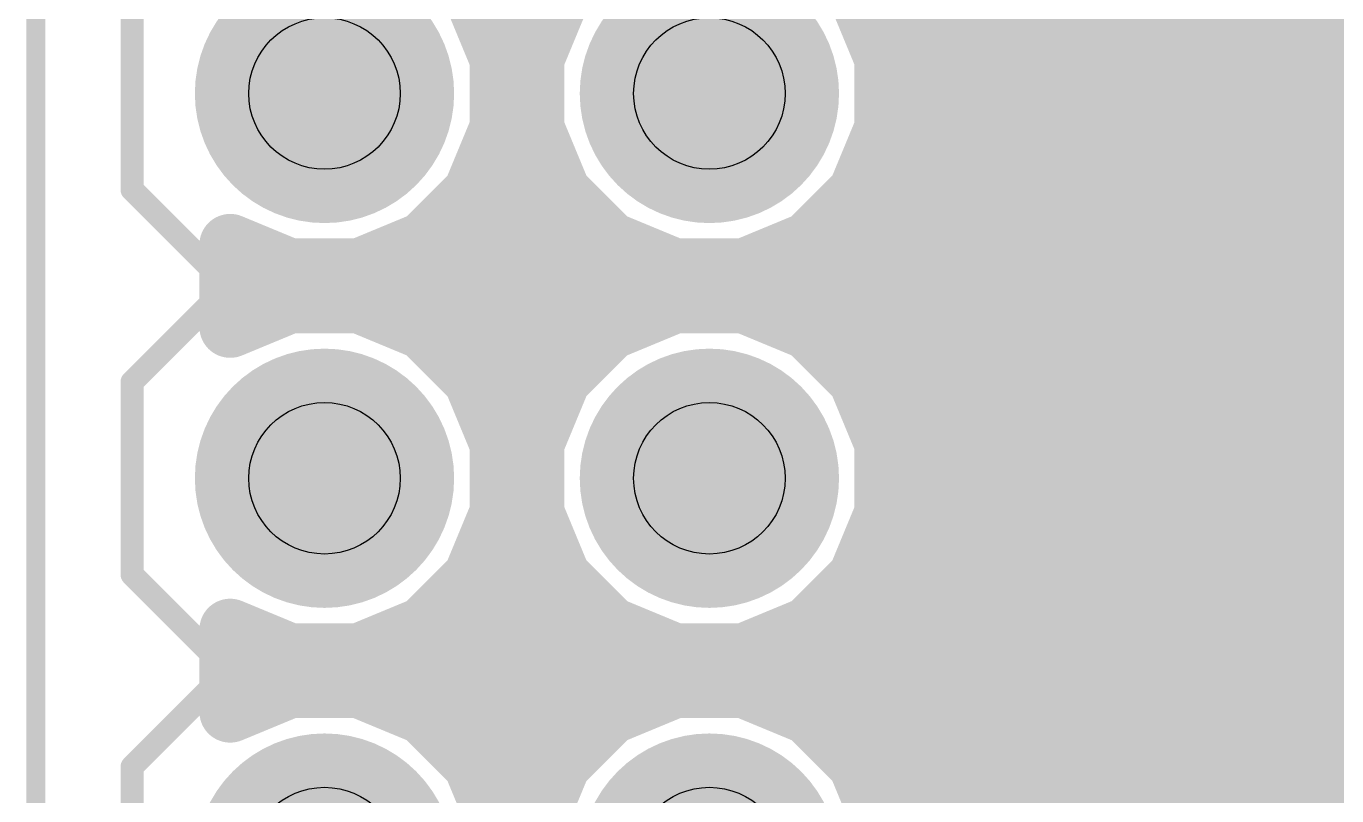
# Model space of a CAD drawing. Extents: x -0.1 to 54.7, y 0 to 86.4.
# Drawn here: x -0.06 to 8.59, y 32.19 to 37.27 of the extents above; entities that cross this region are included whole.
import ezdxf

# ---------------------------------------------------------------- set-up
doc = ezdxf.new("R2010")
doc.units = 0
for name, color, linetype in [('1', 22, 'CONTINUOUS'), ('16', 175, 'CONTINUOUS'), ('17', 82, 'CONTINUOUS'), ('20', 7, 'CONTINUOUS'), ('21', 253, 'CONTINUOUS'), ('29', 253, 'CONTINUOUS'), ('30', 253, 'CONTINUOUS'), ('44', 253, 'CONTINUOUS'), ('51', 253, 'CONTINUOUS')]:
    doc.layers.add(name, color=color, linetype=linetype)

# ---------------------------------------------------------------- blocks, each defined once
blk = doc.blocks.new('RECT')
blk.add_solid([(-0.5, -0.5), (0.5, -0.5), (-0.5, 0.5), (0.5, 0.5)])
blk = doc.blocks.new('ROUNDP')
at = {"const_width": 0.5}
blk.add_lwpolyline([(0, -0.25, 1), (0, 0.25, 1), (0, -0.25)], format="xyb", dxfattribs=at)

msp = doc.modelspace()

# ---------------------------------------------------------------- linework, layer by layer
at = {"layer": '1', "const_width": 0.4064}
for points in [[(3.0654, 37.0608), (2.8887, 37.4873)], [(3.4613, 37.4873), (3.2846, 37.0608)], [(5.6054, 37.0608), (5.4287, 37.4873)], [(2.9295, 37.3888), (3.4205, 37.3888)], [(5.4695, 37.3888), (15.4686, 37.3888)], [(3.0654, 36.5992), (3.0654, 37.0608)], [(3.2846, 37.0608), (3.2846, 36.5992)], [(5.6054, 36.5992), (5.6054, 37.0608)], [(3.0654, 36.9824), (3.2846, 36.9824)], [(5.6054, 36.9824), (15.4686, 36.9824)], [(2.8887, 36.1727), (3.0654, 36.5992)], [(3.0558, 36.576), (3.2942, 36.576)], [(3.2846, 36.5992), (3.4613, 36.1727)], [(5.4287, 36.1727), (5.6054, 36.5992)], [(5.5958, 36.576), (15.4686, 36.576)], [(2.5623, 35.8463), (2.8887, 36.1727)], [(2.8857, 36.1696), (3.4643, 36.1696)], [(3.4613, 36.1727), (3.7877, 35.8463)], [(5.1023, 35.8463), (5.4287, 36.1727)], [(5.4257, 36.1696), (15.4686, 36.1696)], [(1.2827, 35.2882), (1.2827, 35.8318)], [(1.2827, 35.8318), (1.6742, 35.6696)], [(2.1358, 35.6696), (2.5623, 35.8463)], [(3.7877, 35.8463), (4.2142, 35.6696)], [(4.6758, 35.6696), (5.1023, 35.8463)], [(1.2827, 35.7632), (1.4482, 35.7632)], [(2.3618, 35.7632), (3.9882, 35.7632)], [(4.9018, 35.7632), (15.4686, 35.7632)], [(1.6742, 35.6696), (2.1358, 35.6696)], [(4.2142, 35.6696), (4.6758, 35.6696)], [(1.6742, 35.4504), (1.2827, 35.2882)], [(2.1358, 35.4504), (1.6742, 35.4504)], [(2.5623, 35.2737), (2.1358, 35.4504)], [(4.2142, 35.4504), (3.7877, 35.2737)], [(4.6758, 35.4504), (4.2142, 35.4504)], [(5.1023, 35.2737), (4.6758, 35.4504)], [(1.2827, 35.3568), (1.4482, 35.3568)], [(2.3618, 35.3568), (3.9882, 35.3568)], [(4.9018, 35.3568), (15.4686, 35.3568)], [(2.8887, 34.9473), (2.5623, 35.2737)], [(3.7877, 35.2737), (3.4613, 34.9473)], [(5.4287, 34.9473), (5.1023, 35.2737)], [(2.8857, 34.9504), (3.4643, 34.9504)], [(3.0654, 34.5208), (2.8887, 34.9473)], [(3.4613, 34.9473), (3.2846, 34.5208)], [(5.4257, 34.9504), (15.4686, 34.9504)], [(5.6054, 34.5208), (5.4287, 34.9473)], [(3.0558, 34.544), (3.2942, 34.544)], [(3.0654, 34.0592), (3.0654, 34.5208)], [(3.2846, 34.5208), (3.2846, 34.0592)], [(5.5958, 34.544), (15.4686, 34.544)], [(5.6054, 34.0592), (5.6054, 34.5208)], [(3.0654, 34.1376), (3.2846, 34.1376)], [(5.6054, 34.1376), (15.4686, 34.1376)], [(2.8887, 33.6327), (3.0654, 34.0592)], [(3.2846, 34.0592), (3.4613, 33.6327)], [(5.4287, 33.6327), (5.6054, 34.0592)], [(2.9295, 33.7312), (3.4205, 33.7312)], [(5.4695, 33.7312), (15.4686, 33.7312)], [(2.5623, 33.3063), (2.8887, 33.6327)], [(3.4613, 33.6327), (3.7877, 33.3063)], [(5.1023, 33.3063), (5.4287, 33.6327)], [(1.2827, 32.7482), (1.2827, 33.2918)], [(1.2827, 33.2918), (1.6742, 33.1296)], [(2.1358, 33.1296), (2.5623, 33.3063)], [(2.5809, 33.3248), (3.7691, 33.3248)], [(3.7877, 33.3063), (4.2142, 33.1296)], [(4.6758, 33.1296), (5.1023, 33.3063)], [(5.1209, 33.3248), (15.4686, 33.3248)], [(1.6742, 33.1296), (2.1358, 33.1296)], [(4.2142, 33.1296), (4.6758, 33.1296)], [(1.2827, 32.9184), (15.4686, 32.9184)], [(1.6742, 32.9104), (1.2827, 32.7482)], [(2.1358, 32.9104), (1.6742, 32.9104)], [(2.5623, 32.7337), (2.1358, 32.9104)], [(4.2142, 32.9104), (3.7877, 32.7337)], [(4.6758, 32.9104), (4.2142, 32.9104)], [(5.1023, 32.7337), (4.6758, 32.9104)], [(2.8887, 32.4073), (2.5623, 32.7337)], [(3.7877, 32.7337), (3.4613, 32.4073)], [(5.4287, 32.4073), (5.1023, 32.7337)], [(2.7841, 32.512), (3.5659, 32.512)], [(5.3241, 32.512), (15.4686, 32.512)], [(3.0654, 31.9808), (2.8887, 32.4073)], [(3.4613, 32.4073), (3.2846, 31.9808)], [(5.6054, 31.9808), (5.4287, 32.4073)], [(3.0137, 32.1056), (3.3363, 32.1056)], [(5.5537, 32.1056), (15.4686, 32.1056)]]:
    msp.add_lwpolyline(points, dxfattribs=at)
at = {"layer": '1', "const_width": 0.2032}
for points in [[(2.9295, 37.4904, 1), (2.9295, 37.2872)], [(3.4205, 37.2872, 1), (3.4205, 37.4904)], [(5.4695, 37.4904, 1), (5.4695, 37.2872)], [(3.167, 37.0608, 1), (2.9638, 37.0608)], [(2.9715, 37.0219, 1), (3.1593, 37.0997)], [(3.3862, 37.0608, 1), (3.183, 37.0608)], [(3.1907, 37.0997, 1), (3.3785, 37.0219)], [(5.707, 37.0608, 1), (5.5038, 37.0608)], [(5.5115, 37.0219, 1), (5.6993, 37.0997)], [(3.0654, 37.084, 1), (3.0654, 36.8808)], [(3.2846, 36.8808, 1), (3.2846, 37.084)], [(5.6054, 37.084, 1), (5.6054, 36.8808)], [(3.0558, 36.6776, 1), (3.0558, 36.4744)], [(3.1593, 36.5603, 1), (2.9715, 36.6381)], [(3.3785, 36.6381, 1), (3.1907, 36.5603)], [(3.2942, 36.4744, 1), (3.2942, 36.6776)], [(5.5958, 36.6776, 1), (5.5958, 36.4744)], [(5.6993, 36.5603, 1), (5.5115, 36.6381)], [(2.9638, 36.5992, 1), (3.167, 36.5992)], [(3.183, 36.5992, 1), (3.3862, 36.5992)], [(5.5038, 36.5992, 1), (5.707, 36.5992)], [(2.8857, 36.2712, 1), (2.8857, 36.068)], [(2.9606, 36.1008, 1), (2.8169, 36.2445)], [(3.5331, 36.2445, 1), (3.3894, 36.1008)], [(3.4643, 36.068, 1), (3.4643, 36.2712)], [(5.4257, 36.2712, 1), (5.4257, 36.068)], [(5.5006, 36.1008, 1), (5.3569, 36.2445)], [(2.7949, 36.2116, 1), (2.9826, 36.1338)], [(3.3674, 36.1338, 1), (3.5551, 36.2116)], [(5.3349, 36.2116, 1), (5.5226, 36.1338)], [(1.3843, 35.8318, 1), (1.1811, 35.8318)], [(1.3216, 35.9256, 1), (1.2438, 35.7379)], [(2.4905, 35.9181, 1), (2.6342, 35.7744)], [(2.6012, 35.7524, 1), (2.5234, 35.9401)], [(3.8266, 35.9401, 1), (3.7488, 35.7524)], [(3.7158, 35.7744, 1), (3.8595, 35.9181)], [(5.0305, 35.9181, 1), (5.1742, 35.7744)], [(5.1412, 35.7524, 1), (5.0634, 35.9401)], [(1.2827, 35.8648, 1), (1.2827, 35.6616)], [(1.4482, 35.6616, 1), (1.4482, 35.8648)], [(2.3618, 35.8648, 1), (2.3618, 35.6616)], [(3.9882, 35.6616, 1), (3.9882, 35.8648)], [(4.9018, 35.8648, 1), (4.9018, 35.6616)], [(1.6742, 35.7712, 1), (1.6742, 35.568)], [(1.6353, 35.5757, 1), (1.7131, 35.7635)], [(2.0969, 35.7635, 1), (2.1747, 35.5757)], [(2.1358, 35.568, 1), (2.1358, 35.7712)], [(4.2142, 35.7712, 1), (4.2142, 35.568)], [(4.1753, 35.5757, 1), (4.2531, 35.7635)], [(4.6369, 35.7635, 1), (4.7147, 35.5757)], [(4.6758, 35.568, 1), (4.6758, 35.7712)], [(1.6742, 35.552, 1), (1.6742, 35.3488)], [(1.7131, 35.3565, 1), (1.6353, 35.5443)], [(2.1747, 35.5443, 1), (2.0969, 35.3565)], [(2.1358, 35.3488, 1), (2.1358, 35.552)], [(4.2142, 35.552, 1), (4.2142, 35.3488)], [(4.2531, 35.3565, 1), (4.1753, 35.5443)], [(4.7147, 35.5443, 1), (4.6369, 35.3565)], [(4.6758, 35.3488, 1), (4.6758, 35.552)], [(1.2827, 35.4584, 1), (1.2827, 35.2552)], [(1.4482, 35.2552, 1), (1.4482, 35.4584)], [(2.3618, 35.4584, 1), (2.3618, 35.2552)], [(3.9882, 35.2552, 1), (3.9882, 35.4584)], [(4.9018, 35.4584, 1), (4.9018, 35.2552)], [(1.2438, 35.3821, 1), (1.3216, 35.1944)], [(2.6342, 35.3456, 1), (2.4905, 35.2019)], [(2.5234, 35.1799, 1), (2.6012, 35.3676)], [(3.7488, 35.3676, 1), (3.8266, 35.1799)], [(3.8595, 35.2019, 1), (3.7158, 35.3456)], [(5.1742, 35.3456, 1), (5.0305, 35.2019)], [(5.0634, 35.1799, 1), (5.1412, 35.3676)], [(1.1811, 35.2882, 1), (1.3843, 35.2882)], [(2.8857, 35.052, 1), (2.8857, 34.8488)], [(2.9826, 34.9862, 1), (2.7949, 34.9084)], [(2.8169, 34.8755, 1), (2.9606, 35.0192)], [(3.3894, 35.0192, 1), (3.5331, 34.8755)], [(3.5551, 34.9084, 1), (3.3674, 34.9862)], [(3.4643, 34.8488, 1), (3.4643, 35.052)], [(5.4257, 35.052, 1), (5.4257, 34.8488)], [(5.5226, 34.9862, 1), (5.3349, 34.9084)], [(5.3569, 34.8755, 1), (5.5006, 35.0192)], [(3.0558, 34.6456, 1), (3.0558, 34.4424)], [(3.167, 34.5208, 1), (2.9638, 34.5208)], [(3.3862, 34.5208, 1), (3.183, 34.5208)], [(3.2942, 34.4424, 1), (3.2942, 34.6456)], [(5.5958, 34.6456, 1), (5.5958, 34.4424)], [(5.707, 34.5208, 1), (5.5038, 34.5208)], [(2.9715, 34.4819, 1), (3.1593, 34.5597)], [(3.1907, 34.5597, 1), (3.3785, 34.4819)], [(5.5115, 34.4819, 1), (5.6993, 34.5597)], [(3.0654, 34.2392, 1), (3.0654, 34.036)], [(3.2846, 34.036, 1), (3.2846, 34.2392)], [(5.6054, 34.2392, 1), (5.6054, 34.036)], [(3.1593, 34.0203, 1), (2.9715, 34.0981)], [(3.3785, 34.0981, 1), (3.1907, 34.0203)], [(5.6993, 34.0203, 1), (5.5115, 34.0981)], [(2.9638, 34.0592, 1), (3.167, 34.0592)], [(3.183, 34.0592, 1), (3.3862, 34.0592)], [(5.5038, 34.0592, 1), (5.707, 34.0592)], [(2.9295, 33.8328, 1), (2.9295, 33.6296)], [(3.4205, 33.6296, 1), (3.4205, 33.8328)], [(5.4695, 33.8328, 1), (5.4695, 33.6296)], [(2.9606, 33.5608, 1), (2.8169, 33.7045)], [(3.5331, 33.7045, 1), (3.3894, 33.5608)], [(5.5006, 33.5608, 1), (5.3569, 33.7045)], [(2.7949, 33.6716, 1), (2.9826, 33.5938)], [(3.3674, 33.5938, 1), (3.5551, 33.6716)], [(5.3349, 33.6716, 1), (5.5226, 33.5938)], [(1.3843, 33.2918, 1), (1.1811, 33.2918)], [(1.3216, 33.3856, 1), (1.2438, 33.1979)], [(2.4905, 33.3781, 1), (2.6342, 33.2344)], [(2.5809, 33.4264, 1), (2.5809, 33.2232)], [(2.6012, 33.2124, 1), (2.5234, 33.4001)], [(3.8266, 33.4001, 1), (3.7488, 33.2124)], [(3.7158, 33.2344, 1), (3.8595, 33.3781)], [(3.7691, 33.2232, 1), (3.7691, 33.4264)], [(5.0305, 33.3781, 1), (5.1742, 33.2344)], [(5.1209, 33.4264, 1), (5.1209, 33.2232)], [(5.1412, 33.2124, 1), (5.0634, 33.4001)], [(1.6742, 33.2312, 1), (1.6742, 33.028)], [(1.6353, 33.0357, 1), (1.7131, 33.2235)], [(2.0969, 33.2235, 1), (2.1747, 33.0357)], [(2.1358, 33.028, 1), (2.1358, 33.2312)], [(4.2142, 33.2312, 1), (4.2142, 33.028)], [(4.1753, 33.0357, 1), (4.2531, 33.2235)], [(4.6369, 33.2235, 1), (4.7147, 33.0357)], [(4.6758, 33.028, 1), (4.6758, 33.2312)], [(1.2827, 33.02, 1), (1.2827, 32.8168)], [(1.6742, 33.012, 1), (1.6742, 32.8088)], [(1.7131, 32.8165, 1), (1.6353, 33.0043)], [(2.1747, 33.0043, 1), (2.0969, 32.8165)], [(2.1358, 32.8088, 1), (2.1358, 33.012)], [(4.2142, 33.012, 1), (4.2142, 32.8088)], [(4.2531, 32.8165, 1), (4.1753, 33.0043)], [(4.7147, 33.0043, 1), (4.6369, 32.8165)], [(4.6758, 32.8088, 1), (4.6758, 33.012)], [(1.2438, 32.8421, 1), (1.3216, 32.6544)], [(2.6342, 32.8056, 1), (2.4905, 32.6619)], [(2.5234, 32.6399, 1), (2.6012, 32.8276)], [(3.7488, 32.8276, 1), (3.8266, 32.6399)], [(3.8595, 32.6619, 1), (3.7158, 32.8056)], [(5.1742, 32.8056, 1), (5.0305, 32.6619)], [(5.0634, 32.6399, 1), (5.1412, 32.8276)], [(1.1811, 32.7482, 1), (1.3843, 32.7482)], [(2.7841, 32.6136, 1), (2.7841, 32.4104)], [(3.5659, 32.4104, 1), (3.5659, 32.6136)], [(5.3241, 32.6136, 1), (5.3241, 32.4104)], [(2.9826, 32.4462, 1), (2.7949, 32.3684)], [(3.5551, 32.3684, 1), (3.3674, 32.4462)], [(5.5226, 32.4462, 1), (5.3349, 32.3684)], [(2.8169, 32.3355, 1), (2.9606, 32.4792)], [(3.3894, 32.4792, 1), (3.5331, 32.3355)], [(5.3569, 32.3355, 1), (5.5006, 32.4792)], [(3.0137, 32.2072, 1), (3.0137, 32.004)], [(3.3363, 32.004, 1), (3.3363, 32.2072)], [(5.5537, 32.2072, 1), (5.5537, 32.004)]]:
    msp.add_lwpolyline(points, format="xyb", dxfattribs=at)
at = {"layer": '16', "const_width": 0.4064}
for points in [[(3.0654, 37.0608), (2.8887, 37.4873)], [(3.4613, 37.4873), (3.2846, 37.0608)], [(5.6054, 37.0608), (5.4287, 37.4873)], [(2.9295, 37.3888), (3.4205, 37.3888)], [(5.4695, 37.3888), (49.1405, 37.3888)], [(3.0654, 36.5992), (3.0654, 37.0608)], [(3.2846, 37.0608), (3.2846, 36.5992)], [(5.6054, 36.5992), (5.6054, 37.0608)], [(3.0654, 36.9824), (3.2846, 36.9824)], [(5.6054, 36.9824), (49.0046, 36.9824)], [(2.8887, 36.1727), (3.0654, 36.5992)], [(3.0558, 36.576), (3.2942, 36.576)], [(3.2846, 36.5992), (3.4613, 36.1727)], [(5.4287, 36.1727), (5.6054, 36.5992)], [(5.5958, 36.576), (49.0142, 36.576)], [(2.5623, 35.8463), (2.8887, 36.1727)], [(2.8857, 36.1696), (3.4643, 36.1696)], [(3.4613, 36.1727), (3.7877, 35.8463)], [(5.1023, 35.8463), (5.4287, 36.1727)], [(5.4257, 36.1696), (49.1843, 36.1696)], [(1.2827, 35.2882), (1.2827, 35.8318)], [(1.2827, 35.8318), (1.6742, 35.6696)], [(2.1358, 35.6696), (2.5623, 35.8463)], [(3.7877, 35.8463), (4.2142, 35.6696)], [(4.6758, 35.6696), (5.1023, 35.8463)], [(1.2827, 35.7632), (1.4482, 35.7632)], [(2.3618, 35.7632), (3.9882, 35.7632)], [(4.9018, 35.7632), (49.7082, 35.7632)], [(1.6742, 35.6696), (2.1358, 35.6696)], [(4.2142, 35.6696), (4.6758, 35.6696)], [(1.6742, 35.4504), (1.2827, 35.2882)], [(2.1358, 35.4504), (1.6742, 35.4504)], [(2.5623, 35.2737), (2.1358, 35.4504)], [(4.2142, 35.4504), (3.7877, 35.2737)], [(4.6758, 35.4504), (4.2142, 35.4504)], [(5.1023, 35.2737), (4.6758, 35.4504)], [(1.2827, 35.3568), (1.4482, 35.3568)], [(2.3618, 35.3568), (3.9882, 35.3568)], [(4.9018, 35.3568), (49.7082, 35.3568)], [(2.8887, 34.9473), (2.5623, 35.2737)], [(3.7877, 35.2737), (3.4613, 34.9473)], [(5.4287, 34.9473), (5.1023, 35.2737)], [(2.8857, 34.9504), (3.4643, 34.9504)], [(3.0654, 34.5208), (2.8887, 34.9473)], [(3.4613, 34.9473), (3.2846, 34.5208)], [(5.4257, 34.9504), (49.1843, 34.9504)], [(5.6054, 34.5208), (5.4287, 34.9473)], [(3.0558, 34.544), (3.2942, 34.544)], [(3.0654, 34.0592), (3.0654, 34.5208)], [(3.2846, 34.5208), (3.2846, 34.0592)], [(5.5958, 34.544), (49.0142, 34.544)], [(5.6054, 34.0592), (5.6054, 34.5208)], [(3.0654, 34.1376), (3.2846, 34.1376)], [(5.6054, 34.1376), (49.0046, 34.1376)], [(2.8887, 33.6327), (3.0654, 34.0592)], [(3.2846, 34.0592), (3.4613, 33.6327)], [(5.4287, 33.6327), (5.6054, 34.0592)], [(2.9295, 33.7312), (3.4205, 33.7312)], [(5.4695, 33.7312), (49.1405, 33.7312)], [(2.5623, 33.3063), (2.8887, 33.6327)], [(3.4613, 33.6327), (3.7877, 33.3063)], [(5.1023, 33.3063), (5.4287, 33.6327)], [(1.2827, 32.7482), (1.2827, 33.2918)], [(1.2827, 33.2918), (1.6742, 33.1296)], [(2.1358, 33.1296), (2.5623, 33.3063)], [(2.5809, 33.3248), (3.7691, 33.3248)], [(3.7877, 33.3063), (4.2142, 33.1296)], [(4.6758, 33.1296), (5.1023, 33.3063)], [(5.1209, 33.3248), (49.4891, 33.3248)], [(1.6742, 33.1296), (2.1358, 33.1296)], [(4.2142, 33.1296), (4.6758, 33.1296)], [(1.2827, 32.9184), (53.3273, 32.9184)], [(1.6742, 32.9104), (1.2827, 32.7482)], [(2.1358, 32.9104), (1.6742, 32.9104)], [(2.5623, 32.7337), (2.1358, 32.9104)], [(4.2142, 32.9104), (3.7877, 32.7337)], [(4.6758, 32.9104), (4.2142, 32.9104)], [(5.1023, 32.7337), (4.6758, 32.9104)], [(2.8887, 32.4073), (2.5623, 32.7337)], [(3.7877, 32.7337), (3.4613, 32.4073)], [(5.4287, 32.4073), (5.1023, 32.7337)], [(2.7841, 32.512), (3.5659, 32.512)], [(5.3241, 32.512), (49.2859, 32.512)], [(3.0654, 31.9808), (2.8887, 32.4073)], [(3.4613, 32.4073), (3.2846, 31.9808)], [(5.6054, 31.9808), (5.4287, 32.4073)], [(3.0137, 32.1056), (3.3363, 32.1056)], [(5.5537, 32.1056), (49.0563, 32.1056)]]:
    msp.add_lwpolyline(points, dxfattribs=at)
at = {"layer": '16', "const_width": 0.2032}
for points in [[(2.9295, 37.4904, 1), (2.9295, 37.2872)], [(3.4205, 37.2872, 1), (3.4205, 37.4904)], [(5.4695, 37.4904, 1), (5.4695, 37.2872)], [(3.167, 37.0608, 1), (2.9638, 37.0608)], [(2.9715, 37.0219, 1), (3.1593, 37.0997)], [(3.3862, 37.0608, 1), (3.183, 37.0608)], [(3.1907, 37.0997, 1), (3.3785, 37.0219)], [(5.707, 37.0608, 1), (5.5038, 37.0608)], [(5.5115, 37.0219, 1), (5.6993, 37.0997)], [(3.0654, 37.084, 1), (3.0654, 36.8808)], [(3.2846, 36.8808, 1), (3.2846, 37.084)], [(5.6054, 37.084, 1), (5.6054, 36.8808)], [(3.0558, 36.6776, 1), (3.0558, 36.4744)], [(3.1593, 36.5603, 1), (2.9715, 36.6381)], [(3.3785, 36.6381, 1), (3.1907, 36.5603)], [(3.2942, 36.4744, 1), (3.2942, 36.6776)], [(5.5958, 36.6776, 1), (5.5958, 36.4744)], [(5.6993, 36.5603, 1), (5.5115, 36.6381)], [(2.9638, 36.5992, 1), (3.167, 36.5992)], [(3.183, 36.5992, 1), (3.3862, 36.5992)], [(5.5038, 36.5992, 1), (5.707, 36.5992)], [(2.8857, 36.2712, 1), (2.8857, 36.068)], [(2.9606, 36.1008, 1), (2.8169, 36.2445)], [(3.5331, 36.2445, 1), (3.3894, 36.1008)], [(3.4643, 36.068, 1), (3.4643, 36.2712)], [(5.4257, 36.2712, 1), (5.4257, 36.068)], [(5.5006, 36.1008, 1), (5.3569, 36.2445)], [(2.7949, 36.2116, 1), (2.9826, 36.1338)], [(3.3674, 36.1338, 1), (3.5551, 36.2116)], [(5.3349, 36.2116, 1), (5.5226, 36.1338)], [(1.3843, 35.8318, 1), (1.1811, 35.8318)], [(1.3216, 35.9256, 1), (1.2438, 35.7379)], [(2.4905, 35.9181, 1), (2.6342, 35.7744)], [(2.6012, 35.7524, 1), (2.5234, 35.9401)], [(3.8266, 35.9401, 1), (3.7488, 35.7524)], [(3.7158, 35.7744, 1), (3.8595, 35.9181)], [(5.0305, 35.9181, 1), (5.1742, 35.7744)], [(5.1412, 35.7524, 1), (5.0634, 35.9401)], [(1.2827, 35.8648, 1), (1.2827, 35.6616)], [(1.4482, 35.6616, 1), (1.4482, 35.8648)], [(2.3618, 35.8648, 1), (2.3618, 35.6616)], [(3.9882, 35.6616, 1), (3.9882, 35.8648)], [(4.9018, 35.8648, 1), (4.9018, 35.6616)], [(1.6742, 35.7712, 1), (1.6742, 35.568)], [(1.6353, 35.5757, 1), (1.7131, 35.7635)], [(2.0969, 35.7635, 1), (2.1747, 35.5757)], [(2.1358, 35.568, 1), (2.1358, 35.7712)], [(4.2142, 35.7712, 1), (4.2142, 35.568)], [(4.1753, 35.5757, 1), (4.2531, 35.7635)], [(4.6369, 35.7635, 1), (4.7147, 35.5757)], [(4.6758, 35.568, 1), (4.6758, 35.7712)], [(1.6742, 35.552, 1), (1.6742, 35.3488)], [(1.7131, 35.3565, 1), (1.6353, 35.5443)], [(2.1747, 35.5443, 1), (2.0969, 35.3565)], [(2.1358, 35.3488, 1), (2.1358, 35.552)], [(4.2142, 35.552, 1), (4.2142, 35.3488)], [(4.2531, 35.3565, 1), (4.1753, 35.5443)], [(4.7147, 35.5443, 1), (4.6369, 35.3565)], [(4.6758, 35.3488, 1), (4.6758, 35.552)], [(1.2827, 35.4584, 1), (1.2827, 35.2552)], [(1.4482, 35.2552, 1), (1.4482, 35.4584)], [(2.3618, 35.4584, 1), (2.3618, 35.2552)], [(3.9882, 35.2552, 1), (3.9882, 35.4584)], [(4.9018, 35.4584, 1), (4.9018, 35.2552)], [(1.2438, 35.3821, 1), (1.3216, 35.1944)], [(2.6342, 35.3456, 1), (2.4905, 35.2019)], [(2.5234, 35.1799, 1), (2.6012, 35.3676)], [(3.7488, 35.3676, 1), (3.8266, 35.1799)], [(3.8595, 35.2019, 1), (3.7158, 35.3456)], [(5.1742, 35.3456, 1), (5.0305, 35.2019)], [(5.0634, 35.1799, 1), (5.1412, 35.3676)], [(1.1811, 35.2882, 1), (1.3843, 35.2882)], [(2.8857, 35.052, 1), (2.8857, 34.8488)], [(2.9826, 34.9862, 1), (2.7949, 34.9084)], [(2.8169, 34.8755, 1), (2.9606, 35.0192)], [(3.3894, 35.0192, 1), (3.5331, 34.8755)], [(3.5551, 34.9084, 1), (3.3674, 34.9862)], [(3.4643, 34.8488, 1), (3.4643, 35.052)], [(5.4257, 35.052, 1), (5.4257, 34.8488)], [(5.5226, 34.9862, 1), (5.3349, 34.9084)], [(5.3569, 34.8755, 1), (5.5006, 35.0192)], [(3.0558, 34.6456, 1), (3.0558, 34.4424)], [(3.167, 34.5208, 1), (2.9638, 34.5208)], [(3.3862, 34.5208, 1), (3.183, 34.5208)], [(3.2942, 34.4424, 1), (3.2942, 34.6456)], [(5.5958, 34.6456, 1), (5.5958, 34.4424)], [(5.707, 34.5208, 1), (5.5038, 34.5208)], [(2.9715, 34.4819, 1), (3.1593, 34.5597)], [(3.1907, 34.5597, 1), (3.3785, 34.4819)], [(5.5115, 34.4819, 1), (5.6993, 34.5597)], [(3.0654, 34.2392, 1), (3.0654, 34.036)], [(3.2846, 34.036, 1), (3.2846, 34.2392)], [(5.6054, 34.2392, 1), (5.6054, 34.036)], [(3.1593, 34.0203, 1), (2.9715, 34.0981)], [(3.3785, 34.0981, 1), (3.1907, 34.0203)], [(5.6993, 34.0203, 1), (5.5115, 34.0981)], [(2.9638, 34.0592, 1), (3.167, 34.0592)], [(3.183, 34.0592, 1), (3.3862, 34.0592)], [(5.5038, 34.0592, 1), (5.707, 34.0592)], [(2.9295, 33.8328, 1), (2.9295, 33.6296)], [(3.4205, 33.6296, 1), (3.4205, 33.8328)], [(5.4695, 33.8328, 1), (5.4695, 33.6296)], [(2.9606, 33.5608, 1), (2.8169, 33.7045)], [(3.5331, 33.7045, 1), (3.3894, 33.5608)], [(5.5006, 33.5608, 1), (5.3569, 33.7045)], [(2.7949, 33.6716, 1), (2.9826, 33.5938)], [(3.3674, 33.5938, 1), (3.5551, 33.6716)], [(5.3349, 33.6716, 1), (5.5226, 33.5938)], [(1.3843, 33.2918, 1), (1.1811, 33.2918)], [(1.3216, 33.3856, 1), (1.2438, 33.1979)], [(2.4905, 33.3781, 1), (2.6342, 33.2344)], [(2.5809, 33.4264, 1), (2.5809, 33.2232)], [(2.6012, 33.2124, 1), (2.5234, 33.4001)], [(3.8266, 33.4001, 1), (3.7488, 33.2124)], [(3.7158, 33.2344, 1), (3.8595, 33.3781)], [(3.7691, 33.2232, 1), (3.7691, 33.4264)], [(5.0305, 33.3781, 1), (5.1742, 33.2344)], [(5.1209, 33.4264, 1), (5.1209, 33.2232)], [(5.1412, 33.2124, 1), (5.0634, 33.4001)], [(1.6742, 33.2312, 1), (1.6742, 33.028)], [(1.6353, 33.0357, 1), (1.7131, 33.2235)], [(2.0969, 33.2235, 1), (2.1747, 33.0357)], [(2.1358, 33.028, 1), (2.1358, 33.2312)], [(4.2142, 33.2312, 1), (4.2142, 33.028)], [(4.1753, 33.0357, 1), (4.2531, 33.2235)], [(4.6369, 33.2235, 1), (4.7147, 33.0357)], [(4.6758, 33.028, 1), (4.6758, 33.2312)], [(1.2827, 33.02, 1), (1.2827, 32.8168)], [(1.6742, 33.012, 1), (1.6742, 32.8088)], [(1.7131, 32.8165, 1), (1.6353, 33.0043)], [(2.1747, 33.0043, 1), (2.0969, 32.8165)], [(2.1358, 32.8088, 1), (2.1358, 33.012)], [(4.2142, 33.012, 1), (4.2142, 32.8088)], [(4.2531, 32.8165, 1), (4.1753, 33.0043)], [(4.7147, 33.0043, 1), (4.6369, 32.8165)], [(4.6758, 32.8088, 1), (4.6758, 33.012)], [(1.2438, 32.8421, 1), (1.3216, 32.6544)], [(2.6342, 32.8056, 1), (2.4905, 32.6619)], [(2.5234, 32.6399, 1), (2.6012, 32.8276)], [(3.7488, 32.8276, 1), (3.8266, 32.6399)], [(3.8595, 32.6619, 1), (3.7158, 32.8056)], [(5.1742, 32.8056, 1), (5.0305, 32.6619)], [(5.0634, 32.6399, 1), (5.1412, 32.8276)], [(1.1811, 32.7482, 1), (1.3843, 32.7482)], [(2.7841, 32.6136, 1), (2.7841, 32.4104)], [(3.5659, 32.4104, 1), (3.5659, 32.6136)], [(5.3241, 32.6136, 1), (5.3241, 32.4104)], [(2.9826, 32.4462, 1), (2.7949, 32.3684)], [(3.5551, 32.3684, 1), (3.3674, 32.4462)], [(5.5226, 32.4462, 1), (5.3349, 32.3684)], [(2.8169, 32.3355, 1), (2.9606, 32.4792)], [(3.3894, 32.4792, 1), (3.5331, 32.3355)], [(5.3569, 32.3355, 1), (5.5006, 32.4792)], [(3.0137, 32.2072, 1), (3.0137, 32.004)], [(3.3363, 32.004, 1), (3.3363, 32.2072)], [(5.5537, 32.2072, 1), (5.5537, 32.004)]]:
    msp.add_lwpolyline(points, format="xyb", dxfattribs=at)
at = {"layer": '20', "const_width": 0.127}
msp.add_lwpolyline([(0, 73.66), (0, 14.605)], dxfattribs=at)
at = {"layer": '21', "const_width": 0.1524}
for points in [[(0.635, 36.195), (0.635, 37.465)], [(5.715, 37.465), (5.715, 36.195)], [(1.27, 35.56), (0.635, 36.195)], [(5.08, 35.56), (5.715, 36.195)], [(0.635, 34.925), (1.27, 35.56)], [(1.27, 35.56), (5.08, 35.56)], [(5.08, 35.56), (5.715, 34.925)], [(0.635, 33.655), (0.635, 34.925)], [(5.715, 34.925), (5.715, 33.655)], [(1.27, 33.02), (0.635, 33.655)], [(5.08, 33.02), (5.715, 33.655)], [(0.635, 32.385), (1.27, 33.02)], [(1.27, 33.02), (5.08, 33.02)], [(5.715, 32.385), (5.08, 33.02)], [(0.635, 31.115), (0.635, 32.385)], [(5.715, 31.115), (5.715, 32.385)]]:
    msp.add_lwpolyline(points, dxfattribs=at)
at = {"layer": '21', "const_width": 0.0762}
for points in [[(0.6619, 36.2219, 1), (0.6081, 36.1681)], [(5.7419, 36.1681, 1), (5.6881, 36.2219)], [(0.5969, 36.195, 1), (0.6731, 36.195)], [(5.6769, 36.195, 1), (5.7531, 36.195)], [(1.27, 35.5981, 1), (1.27, 35.5219)], [(1.2969, 35.5331, 1), (1.2431, 35.5869)], [(5.1069, 35.5869, 1), (5.0531, 35.5331)], [(5.08, 35.5219, 1), (5.08, 35.5981)], [(1.2431, 35.5331, 1), (1.2969, 35.5869)], [(5.0531, 35.5869, 1), (5.1069, 35.5331)], [(0.6731, 34.925, 1), (0.5969, 34.925)], [(0.6081, 34.9519, 1), (0.6619, 34.8981)], [(5.7531, 34.925, 1), (5.6769, 34.925)], [(5.6881, 34.8981, 1), (5.7419, 34.9519)], [(0.6619, 33.6819, 1), (0.6081, 33.6281)], [(5.7419, 33.6281, 1), (5.6881, 33.6819)], [(0.5969, 33.655, 1), (0.6731, 33.655)], [(5.6769, 33.655, 1), (5.7531, 33.655)], [(1.27, 33.0581, 1), (1.27, 32.9819)], [(1.2969, 32.9931, 1), (1.2431, 33.0469)], [(1.2431, 32.9931, 1), (1.2969, 33.0469)], [(5.1069, 33.0469, 1), (5.0531, 32.9931)], [(5.0531, 33.0469, 1), (5.1069, 32.9931)], [(5.08, 32.9819, 1), (5.08, 33.0581)], [(0.6731, 32.385, 1), (0.5969, 32.385)], [(0.6081, 32.4119, 1), (0.6619, 32.3581)], [(5.7531, 32.385, 1), (5.6769, 32.385)], [(5.6881, 32.3581, 1), (5.7419, 32.4119)]]:
    msp.add_lwpolyline(points, format="xyb", dxfattribs=at)
at = {"layer": '44'}
for centre in [(1.905, 36.83), (4.445, 36.83), (1.905, 34.29), (4.445, 34.29), (1.905, 31.75), (4.445, 31.75)]:
    msp.add_circle(centre, 0.5, dxfattribs=at)

# ---------------------------------------------------------------- block references
at = {"layer": '17', "xscale": 1.508, "yscale": 1.508, "rotation": 90}
for p in [(1.905, 36.83), (1.905, 36.83), (4.445, 36.83), (4.445, 36.83), (1.905, 34.29), (1.905, 34.29), (4.445, 34.29), (4.445, 34.29), (1.905, 31.75), (1.905, 31.75), (4.445, 31.75), (4.445, 31.75)]:
    msp.add_blockref('ROUNDP', p, dxfattribs=at)
at = {"layer": '29', "xscale": 1.7112, "yscale": 1.7112, "rotation": 90}
for p in [(1.905, 36.83), (4.445, 36.83), (1.905, 34.29), (4.445, 34.29), (1.905, 31.75), (4.445, 31.75)]:
    msp.add_blockref('ROUNDP', p, dxfattribs=at)
at = {"layer": '30', "xscale": 1.7112, "yscale": 1.7112, "rotation": 90}
for p in [(1.905, 36.83), (4.445, 36.83), (1.905, 34.29), (4.445, 34.29), (1.905, 31.75), (4.445, 31.75)]:
    msp.add_blockref('ROUNDP', p, dxfattribs=at)
at = {"layer": '51', "xscale": 0.508, "yscale": 0.508, "rotation": 90}
for p in [(1.905, 36.83), (4.445, 36.83), (1.905, 34.29), (4.445, 34.29)]:
    msp.add_blockref('RECT', p, dxfattribs=at)

doc.saveas('drawing.dxf')
